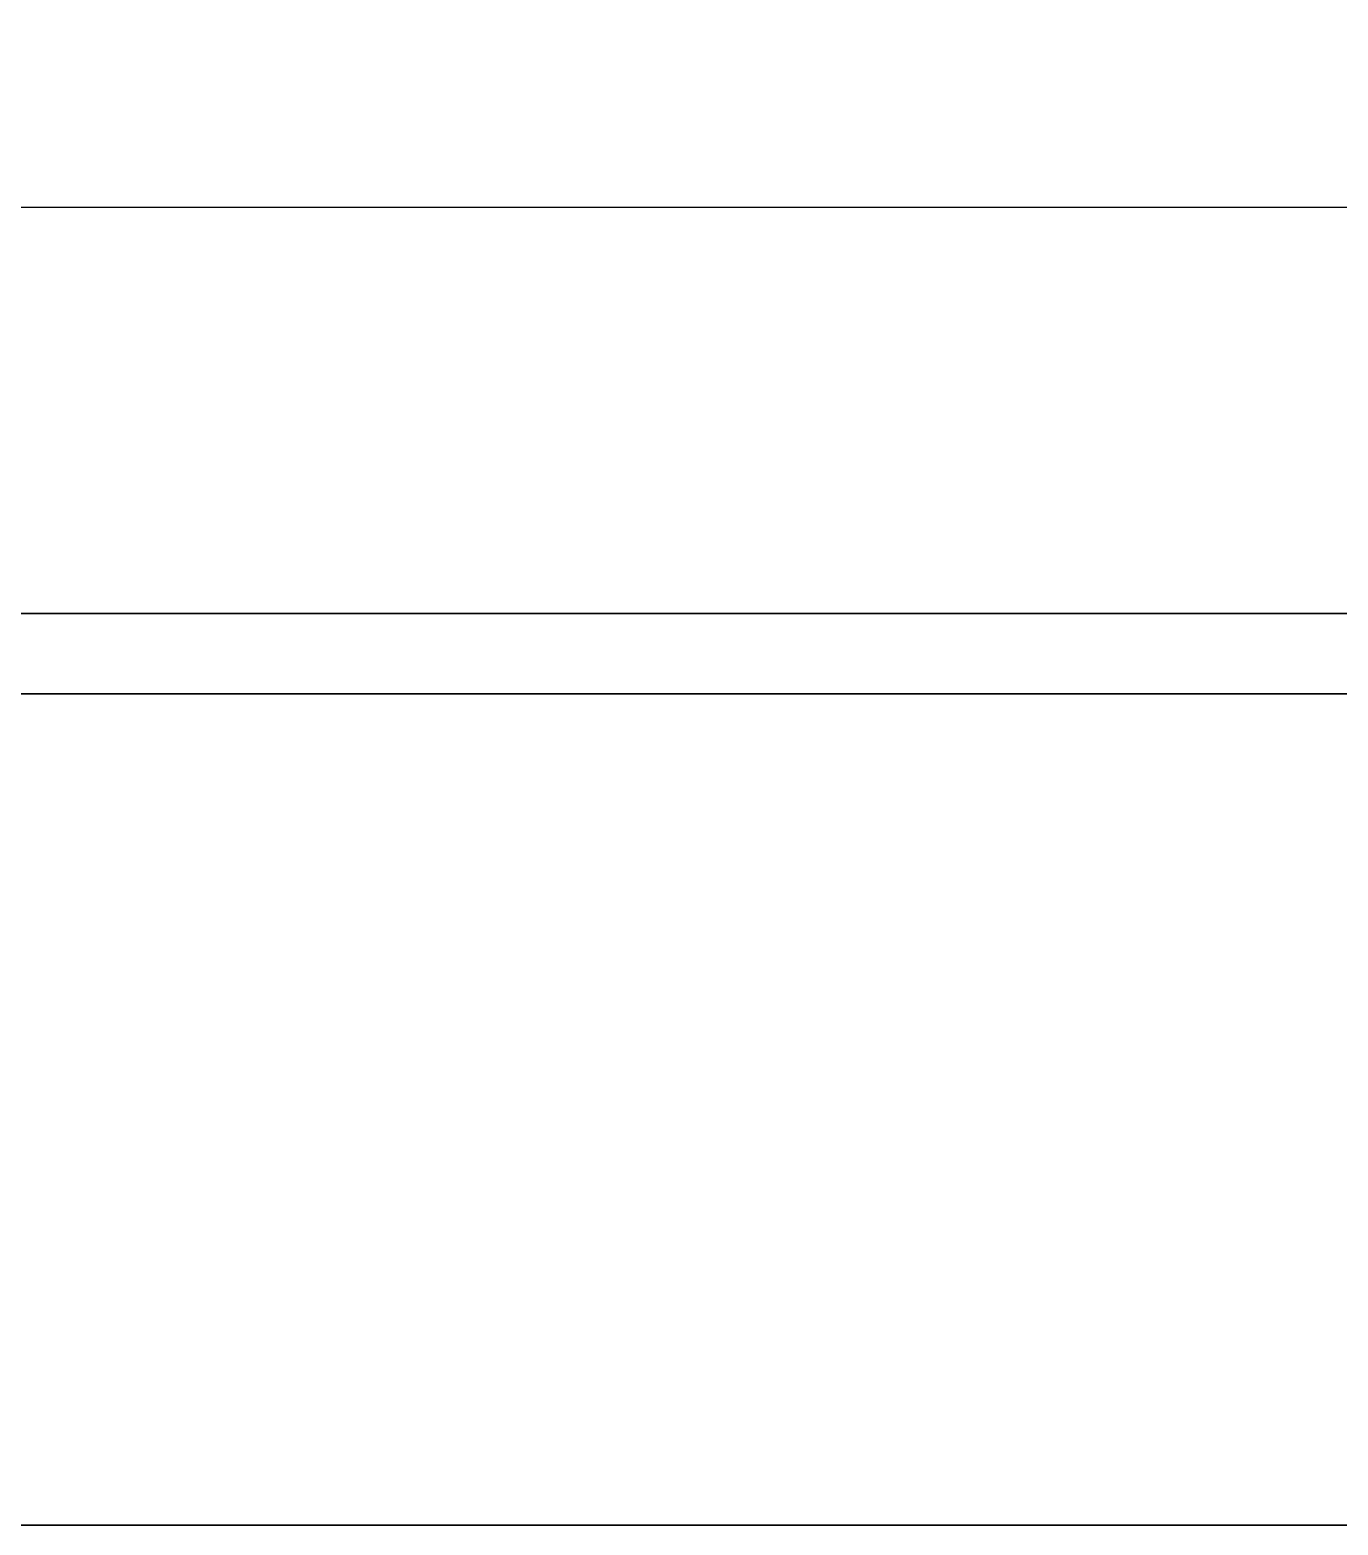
# Model space of a CAD drawing. Header units: metres. Extents: x 0 to 34.6, y -10.7 to 20.6.
# Drawn here: x 2.2481 to 2.4962, y 0 to 0.2836 of the extents above; entities that cross this region are included whole.
import ezdxf

# ---------------------------------------------------------------- set-up
doc = ezdxf.new("R2010")
doc.units = ezdxf.units.M
doc.header["$MEASUREMENT"] = 0
doc.layers.get('0').update_dxf_attribs({"linetype": 'CONTINUOUS'})
doc.layers.add('PYDXF', color=90, linetype='CONTINUOUS')

msp = doc.modelspace()

# ---------------------------------------------------------------- linework, layer by layer
for points in [[(0, 0), (0, 0.25), (7.5, 0.25), (7.5, 0)], [(2.2009, 0.17292, 2.5), (2.2009, 0.15768, 2.5), (3.74211, 0.15768, 2.5), (3.74211, 0.17292, 2.5)], [(2.2009, 0.15768, 2.5), (2.2009, 0.17292, 2.5), (3.74211, 0.17292, 2.5), (3.74211, 0.15768, 2.5)], [(2.2009, 0.15768, 2.5), (2.2009, 0.15768, 2.5), (3.74211, 0.15768, 2.5)], [(0, 0), (7.5, 0), (7.5, 0), (0, 0)]]:
    msp.add_3dface(points)
at = {"layer": 'PYDXF', "linetype": 'Continuous'}
msp.add_lwpolyline([(0, 8.5), (30, 8.5), (30, 0), (0, 0)], close=True, dxfattribs=at)

doc.saveas('drawing.dxf')
